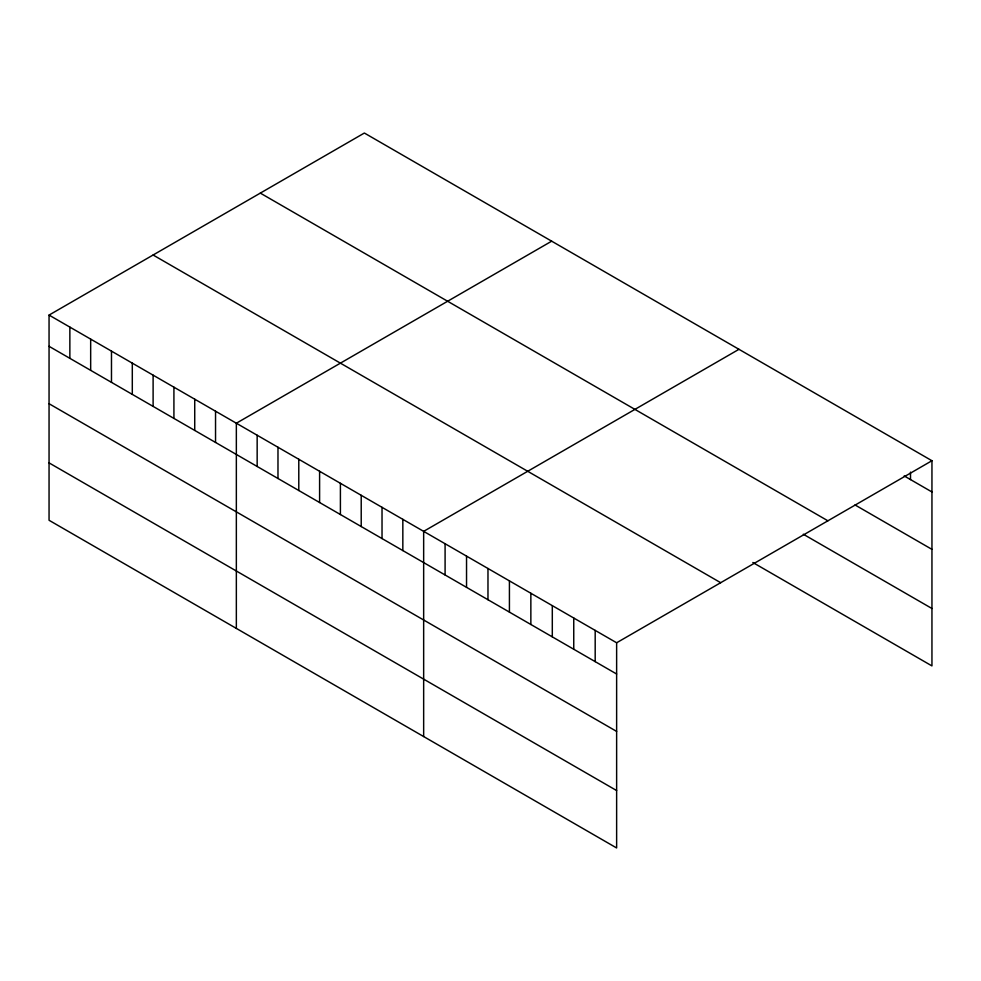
<?xml version="1.0" encoding="UTF-8"?>
<svg xmlns="http://www.w3.org/2000/svg" width="981" height="981" viewBox="0 0 981 981"><rect width="100%" height="100%" fill="white"/><g stroke="black" fill="none" stroke-linecap="round" stroke-linejoin="round"><path stroke-width="1.47" d="M49.05 315.085L616.632 642.776L616.632 847.964L49.05 520.273L49.05 315.085L364.368 133.036L931.95 460.727L931.95 665.915L752.844 562.505M551.678 241.179L236.347 423.228L236.347 628.416M738.975 349.31L423.657 531.359L423.657 736.547M616.632 642.776L931.95 460.727M904.2 475.932L931.95 491.959M855.015 504.945L931.95 549.36M260.321 193.11L827.89 520.801M803.304 534.228L931.95 608.502M153.11 255.011L720.679 582.702M49.05 346.318L616.632 674.008M49.05 403.718L616.632 731.409M49.05 462.873L616.632 790.551M910.503 472.143L910.503 479.574M595.185 630.391L595.185 661.623M573.75 618.018L573.75 649.25M552.303 605.633L552.303 636.865M530.856 593.26L530.856 624.48M509.421 580.875L509.421 612.107M487.974 568.502L487.974 599.722M466.539 556.117L466.539 587.349M445.092 543.744L445.092 574.964M402.835 519.341L402.835 550.574M382.026 507.324L382.026 538.557M361.216 495.319L361.216 526.539M340.407 483.302L340.407 514.522M319.598 471.285L319.598 502.517M298.788 459.267L298.788 490.5M277.979 447.25L277.979 478.483M257.157 435.233L257.157 466.466M215.538 411.211L215.538 442.431M194.729 399.193L194.729 430.426M173.919 387.176L173.919 418.409M153.11 375.159L153.11 406.392M132.3 363.142L132.3 394.374M111.478 351.137L111.478 382.357M90.669 339.119L90.669 370.34M69.859 327.102L69.859 358.335"/></g></svg>
